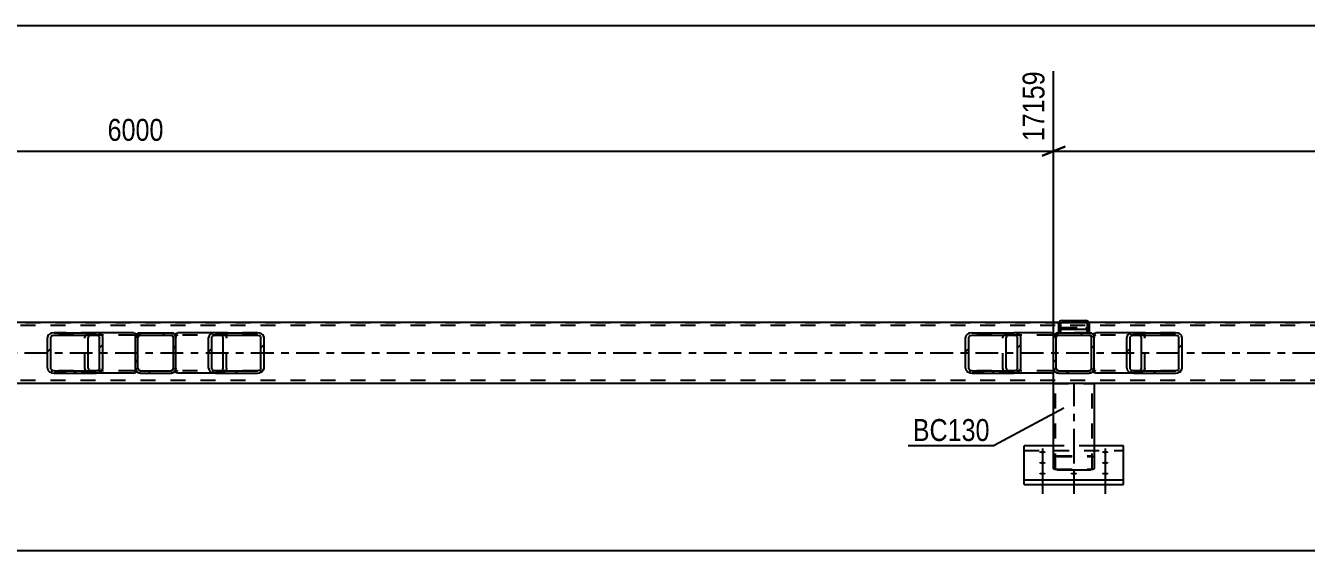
# Model space of a CAD drawing. Header units: millimetres. Extents: x 0 to 1189, y 0 to 841.
# Drawn here: x 570.2 to 737.6, y 374.8 to 443.4 of the extents above; entities that cross this region are included whole.
import ezdxf

# ---------------------------------------------------------------- set-up
doc = ezdxf.new("R2010")
doc.units = ezdxf.units.MM
doc.linetypes.add('DXK_LINE_DOT2', pattern=[3.9198, 1.9599, -1.9599])
doc.linetypes.add('DXK_LINE_DOT3', pattern=[5.9187, 2.979, -0.9799, 0.9799, -0.9799])
doc.styles.add('Arial Narrow', font='ARIALN.TTF', dxfattribs={"height": 0.2})

# ---------------------------------------------------------------- blocks, each defined once
blk = doc.blocks.new('Part-814734972-3560 - 3548')
at = {"color": 2, "linetype": 'Continuous'}
for p, q in [((704.58, 385.54), (704.58, 396.65)), ((709.86, 396.65), (709.86, 385.54)), ((704.61, 385.48), (704.58, 385.54)), ((704.72, 385.42), (704.61, 385.48)), ((704.87, 385.39), (704.72, 385.42)), ((705.06, 385.37), (704.87, 385.39)), ((705.06, 385.37), (709.38, 385.37)), ((709.56, 385.39), (709.38, 385.37)), ((709.72, 385.42), (709.56, 385.39)), ((709.82, 385.48), (709.72, 385.42)), ((709.86, 385.54), (709.82, 385.48))]:
    blk.add_line(p, q, dxfattribs=at)
at = {"color": 7, "linetype": 'DXK_LINE_DOT2'}
for p, q in [((704.58, 396.65), (709.86, 396.65)), ((704.82, 385.54), (704.82, 396.65)), ((709.62, 385.54), (709.62, 396.65)), ((704.58, 387.02), (704.61, 387.08)), ((704.61, 387.08), (704.72, 387.13)), ((704.72, 387.13), (704.87, 387.17)), ((704.83, 387.05), (704.82, 387.02)), ((704.89, 387.07), (704.83, 387.05)), ((704.87, 387.17), (705.06, 387.18)), ((704.96, 387.09), (704.89, 387.07)), ((705.06, 387.1), (704.96, 387.09)), ((705.06, 387.18), (709.38, 387.18)), ((705.06, 387.1), (709.38, 387.1)), ((709.38, 387.18), (709.56, 387.17)), ((709.47, 387.09), (709.38, 387.1)), ((709.55, 387.07), (709.47, 387.09)), ((709.55, 387.07), (709.56, 387.07)), ((709.56, 387.17), (709.72, 387.13)), ((709.56, 387.07), (709.6, 387.05)), ((709.62, 387.02), (709.6, 387.05)), ((709.72, 387.13), (709.82, 387.08)), ((709.82, 387.08), (709.86, 387.02)), ((704.82, 385.54), (704.83, 385.51)), ((704.83, 385.51), (704.89, 385.48)), ((704.89, 385.48), (704.96, 385.46)), ((704.96, 385.46), (705.06, 385.46)), ((705.06, 385.46), (709.38, 385.46)), ((709.38, 385.46), (709.47, 385.46)), ((709.47, 385.46), (709.55, 385.48)), ((709.55, 385.48), (709.6, 385.51)), ((709.6, 385.51), (709.62, 385.54))]:
    blk.add_line(p, q, dxfattribs=at)
at = {"color": 7, "linetype": 'DXK_LINE_DOT3'}
blk.add_line((707.22, 396.65), (707.22, 386.28), dxfattribs=at)
blk = doc.blocks.new('Part-814734972-3552 - 3548')
at = {"linetype": 'Continuous'}
h = blk.add_hatch(dxfattribs=at)
h.set_pattern_fill('', scale=0.7, style=0, pattern_type=0)
h.set_pattern_definition([(45, (709.4627, 398.06), (-1.57154, 1.57154), [])])
h.paths.add_polyline_path([(709.22, 398.01), (709.46, 398.06), (709.67, 398.2), (709.81, 398.41), (709.86, 398.65), (709.86, 402.65), (709.81, 402.9), (709.67, 403.1), (709.46, 403.24), (709.22, 403.29), (705.22, 403.29), (704.97, 403.24), (704.77, 403.1), (704.63, 402.9), (704.58, 402.65), (704.58, 398.65), (704.63, 398.41), (704.77, 398.2), (704.97, 398.06), (705.22, 398.01)])
h.paths.add_polyline_path([(705.1, 398.36), (704.99, 398.42), (704.92, 398.53), (704.9, 398.65), (704.9, 402.65), (704.92, 402.77), (704.99, 402.88), (705.1, 402.95), (705.22, 402.97), (709.22, 402.97), (709.34, 402.95), (709.44, 402.88), (709.51, 402.77), (709.54, 402.65), (709.54, 398.65), (709.51, 398.53), (709.44, 398.42), (709.34, 398.36), (709.22, 398.33), (705.22, 398.33)])
at = {"color": 7, "linetype": 'DXK_LINE_DOT2'}
for p, q in [((704.58, 402.65), (704.63, 402.9)), ((704.58, 398.65), (704.58, 402.65)), ((704.92, 402.77), (704.9, 402.65)), ((704.9, 398.65), (704.9, 402.65)), ((704.97, 403.24), (705.22, 403.29)), ((705.22, 402.97), (705.1, 402.95)), ((709.22, 403.29), (705.22, 403.29)), ((705.22, 402.97), (709.22, 402.97)), ((709.22, 403.29), (709.46, 403.24)), ((709.34, 402.95), (709.22, 402.97)), ((709.54, 402.65), (709.51, 402.77)), ((709.54, 398.65), (709.54, 402.65)), ((709.81, 402.9), (709.86, 402.65)), ((709.86, 398.65), (709.86, 402.65)), ((704.63, 398.41), (704.58, 398.65)), ((704.9, 398.65), (704.92, 398.53)), ((709.51, 398.53), (709.54, 398.65)), ((709.86, 398.65), (709.81, 398.41)), ((705.22, 398.01), (704.97, 398.06)), ((705.1, 398.36), (705.22, 398.33)), ((705.22, 398.33), (709.22, 398.33)), ((705.22, 398.01), (709.22, 398.01)), ((709.22, 398.33), (709.34, 398.36)), ((709.46, 398.06), (709.22, 398.01))]:
    blk.add_line(p, q, dxfattribs=at)
at = {"color": 2, "linetype": 'Continuous'}
for p, q in [((704.63, 402.9), (704.58, 402.65)), ((704.58, 398.65), (704.58, 402.65)), ((704.9, 402.65), (704.92, 402.77)), ((704.9, 398.65), (704.9, 402.65)), ((705.22, 403.29), (704.97, 403.24)), ((705.1, 402.95), (705.22, 402.97)), ((705.22, 403.29), (709.22, 403.29)), ((705.22, 402.97), (709.22, 402.97)), ((709.46, 403.24), (709.22, 403.29)), ((709.22, 402.97), (709.34, 402.95)), ((709.51, 402.77), (709.54, 402.65)), ((709.54, 398.65), (709.54, 402.65)), ((709.86, 402.65), (709.81, 402.9)), ((709.86, 398.65), (709.86, 402.65)), ((704.58, 398.65), (704.63, 398.41)), ((704.92, 398.53), (704.9, 398.65)), ((709.54, 398.65), (709.51, 398.53)), ((709.81, 398.41), (709.86, 398.65)), ((704.97, 398.06), (705.22, 398.01)), ((705.22, 398.33), (705.1, 398.36)), ((705.22, 398.33), (709.22, 398.33)), ((705.22, 398.01), (709.22, 398.01)), ((709.34, 398.36), (709.22, 398.33)), ((709.22, 398.01), (709.46, 398.06))]:
    blk.add_line(p, q, dxfattribs=at)
at = {"color": 7, "linetype": 'DXK_LINE_DOT3'}
blk.add_line((707.22, 400.65), (707.22, 400.65), dxfattribs=at)
at = {"color": 7, "linetype": 'DXK_LINE_DOT2'}
for centre, radius, start, end in [((705.22, 402.65), 0.64, 112.5, 157.5), ((705.22, 402.65), 0.32, 112.5, 157.5), ((709.22, 402.65), 0.32, 22.5, 67.5), ((709.22, 402.65), 0.64, 22.5, 67.5), ((705.22, 398.65), 0.32, 202.5, 247.5), ((709.22, 398.65), 0.32, 292.5, 337.5), ((705.22, 398.65), 0.64, 202.5, 247.5), ((709.22, 398.65), 0.64, 292.5, 337.5)]:
    blk.add_arc(centre, radius, start, end, dxfattribs=at)
at = {"color": 2, "linetype": 'Continuous'}
for centre, radius, start, end in [((705.22, 402.65), 0.64, 112.5, 157.5), ((705.22, 402.65), 0.32, 112.5, 157.5), ((709.22, 402.65), 0.32, 22.5, 67.5), ((709.22, 402.65), 0.64, 22.5, 67.5), ((705.22, 398.65), 0.32, 202.5, 247.5), ((709.22, 398.65), 0.32, 292.5, 337.5), ((705.22, 398.65), 0.64, 202.5, 247.5), ((709.22, 398.65), 0.64, 292.5, 337.5)]:
    blk.add_arc(centre, radius, start, end, dxfattribs=at)
blk = doc.blocks.new('Part-814734972-3645 - 3548')
at = {"linetype": 'Continuous'}
h = blk.add_hatch(dxfattribs=at)
h.set_pattern_fill('', scale=0.7, style=0, pattern_type=0)
h.set_pattern_definition([(45, (699.7622, 398.06), (-1.57154, 1.57154), [])])
h.paths.add_polyline_path([(699.43, 398.01), (699.76, 398.06), (700.05, 398.2), (700.24, 398.41), (700.3, 398.65), (700.3, 402.65), (700.24, 402.9), (700.05, 403.1), (699.76, 403.24), (699.43, 403.29), (693.94, 403.29), (693.6, 403.24), (693.31, 403.1), (693.12, 402.9), (693.06, 402.65), (693.06, 398.65), (693.12, 398.41), (693.31, 398.2), (693.6, 398.06), (693.94, 398.01)])
h.paths.add_polyline_path([(693.77, 398.36), (693.62, 398.42), (693.53, 398.53), (693.5, 398.65), (693.5, 402.65), (693.53, 402.77), (693.62, 402.88), (693.77, 402.95), (693.94, 402.97), (699.43, 402.97), (699.59, 402.95), (699.74, 402.88), (699.83, 402.77), (699.87, 402.65), (699.87, 398.65), (699.83, 398.53), (699.74, 398.42), (699.59, 398.36), (699.43, 398.33), (693.94, 398.33)])
at = {"color": 2, "linetype": 'Continuous'}
for p, q in [((693.12, 402.9), (693.06, 402.65)), ((693.06, 398.65), (693.06, 402.65)), ((693.5, 402.65), (693.53, 402.77)), ((693.5, 398.65), (693.5, 402.65)), ((693.94, 403.29), (693.6, 403.24)), ((693.77, 402.95), (693.94, 402.97)), ((693.94, 403.29), (699.43, 403.29)), ((693.94, 402.97), (699.43, 402.97)), ((698.42, 402.77), (698.39, 402.65)), ((698.39, 398.65), (698.39, 402.65)), ((698.83, 402.97), (698.66, 402.95)), ((704.32, 403.29), (699.43, 403.29)), ((699.76, 403.24), (699.43, 403.29)), ((699.43, 402.97), (699.59, 402.95)), ((699.83, 402.77), (699.87, 402.65)), ((699.87, 398.65), (699.87, 402.65)), ((700.3, 402.65), (700.24, 402.9)), ((700.3, 398.65), (700.3, 402.65)), ((704.32, 403.29), (704.58, 403.25)), ((704.58, 403.25), (704.58, 403.24)), ((704.58, 403.24), (704.58, 403.1)), ((704.58, 403.1), (704.58, 402.65)), ((693.06, 398.65), (693.12, 398.41)), ((693.53, 398.53), (693.5, 398.65)), ((698.39, 398.65), (698.42, 398.53)), ((699.87, 398.65), (699.83, 398.53)), ((700.24, 398.41), (700.3, 398.65)), ((704.58, 398.05), (704.58, 398.65)), ((693.6, 398.06), (693.94, 398.01)), ((693.94, 398.33), (693.77, 398.36)), ((693.94, 398.33), (699.43, 398.33)), ((693.94, 398.01), (699.43, 398.01)), ((698.66, 398.36), (698.83, 398.33)), ((699.59, 398.36), (699.43, 398.33)), ((699.43, 398.01), (699.76, 398.06)), ((704.32, 398.01), (699.43, 398.01)), ((704.32, 398.01), (704.58, 398.05))]:
    blk.add_line(p, q, dxfattribs=at)
at = {"color": 7, "linetype": 'DXK_LINE_DOT2'}
for p, q in [((693.94, 403.29), (699.43, 403.29)), ((704.32, 402.97), (693.94, 402.97)), ((697.95, 402.65), (698.02, 402.9)), ((697.95, 398.65), (697.95, 402.65)), ((698.49, 403.24), (698.83, 403.29)), ((704.49, 402.95), (704.32, 402.97)), ((704.58, 402.9), (704.49, 402.95)), ((704.58, 403.1), (704.58, 402.9)), ((704.58, 398.65), (704.58, 402.9)), ((698.02, 398.41), (697.95, 398.65)), ((704.32, 398.33), (693.94, 398.33)), ((699.43, 398.01), (693.94, 398.01)), ((698.83, 398.01), (698.49, 398.06)), ((704.32, 398.33), (704.49, 398.36)), ((704.49, 398.36), (704.58, 398.4)), ((704.58, 398.06), (704.58, 398.05))]:
    blk.add_line(p, q, dxfattribs=at)
at = {"color": 2, "linetype": 'Continuous'}
for centre, radius, start, end in [((693.8, 402.47), 0.802, 104.5547, 147.5895), ((693.87, 402.56), 0.401, 104.5547, 147.5895), ((698.76, 402.56), 0.401, 104.5547, 147.5895), ((699.49, 402.56), 0.401, 32.4105, 75.4453), ((699.56, 402.47), 0.802, 32.4105, 75.4453), ((693.87, 398.74), 0.401, 212.4105, 255.4453), ((698.76, 398.74), 0.401, 212.4105, 255.4453), ((699.49, 398.74), 0.401, 284.5547, 327.5895), ((693.8, 398.84), 0.802, 212.4105, 255.4453), ((699.56, 398.84), 0.802, 284.5547, 327.5895)]:
    blk.add_arc(centre, radius, start, end, dxfattribs=at)
at = {"color": 7, "linetype": 'DXK_LINE_DOT2'}
for centre, start, end in [((698.69, 402.47), 104.5547, 147.5895), ((698.69, 398.84), 212.4105, 255.4453)]:
    blk.add_arc(centre, 0.802, start, end, dxfattribs=at)
blk = doc.blocks.new('Part-814734972-3725 - 3548')
at = {"linetype": 'Continuous'}
h = blk.add_hatch(dxfattribs=at)
h.set_pattern_fill('', scale=0.7, style=0, pattern_type=0)
h.set_pattern_definition([(45, (600.8365, 398.06), (-1.57154, 1.57154), [])])
h.paths.add_polyline_path([(600.5, 398.01), (600.84, 398.06), (601.12, 398.2), (601.31, 398.41), (601.38, 398.65), (601.38, 402.65), (601.31, 402.9), (601.12, 403.1), (600.84, 403.24), (600.5, 403.29), (595.01, 403.29), (594.67, 403.24), (594.39, 403.1), (594.2, 402.9), (594.13, 402.65), (594.13, 398.65), (594.2, 398.41), (594.39, 398.2), (594.67, 398.06), (595.01, 398.01)])
h.paths.add_polyline_path([(594.84, 398.36), (594.7, 398.42), (594.6, 398.53), (594.57, 398.65), (594.57, 402.65), (594.6, 402.77), (594.7, 402.88), (594.84, 402.95), (595.01, 402.97), (600.5, 402.97), (600.67, 402.95), (600.81, 402.88), (600.91, 402.77), (600.94, 402.65), (600.94, 398.65), (600.91, 398.53), (600.81, 398.42), (600.67, 398.36), (600.5, 398.33), (595.01, 398.33)])
at = {"color": 2, "linetype": 'Continuous'}
for p, q in [((589.86, 403.25), (590.11, 403.29)), ((589.86, 403.25), (589.86, 402.65)), ((595.01, 403.29), (590.11, 403.29)), ((594.2, 402.9), (594.13, 402.65)), ((594.13, 398.65), (594.13, 402.65)), ((594.57, 402.65), (594.6, 402.77)), ((594.57, 398.65), (594.57, 402.65)), ((595.01, 403.29), (594.67, 403.24)), ((594.84, 402.95), (595.01, 402.97)), ((595.01, 403.29), (600.5, 403.29)), ((595.01, 402.97), (600.5, 402.97)), ((595.77, 402.95), (595.61, 402.97)), ((596.04, 402.65), (596.01, 402.77)), ((596.04, 398.65), (596.04, 402.65)), ((600.84, 403.24), (600.5, 403.29)), ((600.5, 402.97), (600.67, 402.95)), ((600.91, 402.77), (600.94, 402.65)), ((600.94, 398.65), (600.94, 402.65)), ((601.38, 402.65), (601.31, 402.9)), ((601.38, 398.65), (601.38, 402.65)), ((589.86, 398.06), (589.86, 398.65)), ((594.13, 398.65), (594.2, 398.41)), ((594.6, 398.53), (594.57, 398.65)), ((596.01, 398.53), (596.04, 398.65)), ((600.94, 398.65), (600.91, 398.53)), ((601.31, 398.41), (601.38, 398.65)), ((589.86, 398.05), (589.86, 398.06)), ((590.11, 398.01), (589.86, 398.05)), ((595.01, 398.01), (590.11, 398.01)), ((594.67, 398.06), (595.01, 398.01)), ((595.01, 398.33), (594.84, 398.36)), ((595.01, 398.33), (600.5, 398.33)), ((595.01, 398.01), (600.5, 398.01)), ((595.61, 398.33), (595.77, 398.36)), ((600.67, 398.36), (600.5, 398.33)), ((600.5, 398.01), (600.84, 398.06))]:
    blk.add_line(p, q, dxfattribs=at)
at = {"color": 7, "linetype": 'DXK_LINE_DOT2'}
for p, q in [((589.86, 403.25), (589.86, 402.9)), ((589.95, 402.95), (589.86, 402.9)), ((589.86, 398.2), (589.86, 402.65)), ((590.11, 402.97), (589.95, 402.95)), ((600.5, 402.97), (590.11, 402.97)), ((600.5, 403.29), (595.01, 403.29)), ((595.61, 403.29), (595.94, 403.24)), ((596.42, 402.9), (596.48, 402.65)), ((596.48, 398.65), (596.48, 402.65)), ((596.48, 398.65), (596.42, 398.41)), ((589.86, 398.4), (589.95, 398.36)), ((589.95, 398.36), (590.11, 398.33)), ((600.5, 398.33), (590.11, 398.33)), ((595.61, 398.01), (595.01, 398.01)), ((595.94, 398.06), (595.61, 398.01)), ((595.61, 398.01), (600.5, 398.01))]:
    blk.add_line(p, q, dxfattribs=at)
at = {"color": 2, "linetype": 'Continuous'}
for centre, radius, start, end in [((594.87, 402.47), 0.802, 104.5547, 147.5895), ((594.94, 402.56), 0.401, 104.5547, 147.5895), ((595.67, 402.56), 0.401, 32.4105, 75.4453), ((600.57, 402.56), 0.401, 32.4105, 75.4453), ((600.63, 402.47), 0.802, 32.4105, 75.4453), ((594.94, 398.74), 0.401, 212.4105, 255.4453), ((595.67, 398.74), 0.401, 284.5547, 327.5895), ((600.57, 398.74), 0.401, 284.5547, 327.5895), ((594.87, 398.84), 0.802, 212.4105, 255.4453), ((600.63, 398.84), 0.802, 284.5547, 327.5895)]:
    blk.add_arc(centre, radius, start, end, dxfattribs=at)
at = {"color": 7, "linetype": 'DXK_LINE_DOT2'}
for centre, start, end in [((595.74, 402.47), 32.4105, 75.4453), ((595.74, 398.84), 284.5547, 327.5895)]:
    blk.add_arc(centre, 0.802, start, end, dxfattribs=at)
blk = doc.blocks.new('Part-814734972-3660 - 3548')
at = {"linetype": 'Continuous'}
h = blk.add_hatch(dxfattribs=at)
h.set_pattern_fill('', scale=0.7, style=0, pattern_type=0)
h.set_pattern_definition([(45, (709.2163, 404.4024), (-1.5715, 1.5715), [])])
h.paths.add_polyline_path([(709.22, 403.29), (709.22, 404.4), (709.18, 404.59), (709.08, 404.75), (708.92, 404.85), (708.74, 404.89), (705.7, 404.89), (705.51, 404.85), (705.36, 404.75), (705.25, 404.59), (705.22, 404.4), (705.22, 403.29), (705.46, 403.29), (705.46, 404.4), (705.47, 404.5), (705.53, 404.57), (705.6, 404.63), (705.7, 404.65), (708.74, 404.65), (708.83, 404.63), (708.91, 404.57), (708.96, 404.5), (708.98, 404.4), (708.98, 403.29)])
at = {"color": 2, "linetype": 'Continuous'}
for p, q in [((705.25, 404.59), (705.22, 404.4)), ((705.22, 404.4), (705.22, 403.29)), ((705.46, 404.4), (705.47, 404.5)), ((705.46, 403.29), (705.46, 404.4)), ((705.47, 403.59), (705.46, 403.5)), ((705.47, 404.5), (705.53, 404.57)), ((705.53, 403.67), (705.47, 403.59)), ((705.7, 404.89), (705.51, 404.85)), ((705.53, 404.57), (705.6, 404.63)), ((705.6, 403.73), (705.53, 403.67)), ((705.6, 404.63), (705.7, 404.65)), ((705.7, 403.75), (705.6, 403.73)), ((705.7, 404.89), (708.74, 404.89)), ((705.7, 404.65), (708.74, 404.65)), ((705.7, 403.75), (708.74, 403.75)), ((708.92, 404.85), (708.74, 404.89)), ((708.74, 404.65), (708.83, 404.63)), ((708.83, 403.73), (708.74, 403.75)), ((708.83, 404.63), (708.91, 404.57)), ((708.91, 403.67), (708.83, 403.73)), ((708.91, 404.57), (708.96, 404.5)), ((708.96, 403.59), (708.91, 403.67)), ((708.96, 404.5), (708.98, 404.4)), ((708.98, 403.5), (708.96, 403.59)), ((708.98, 404.4), (708.98, 403.29)), ((709.22, 404.4), (709.18, 404.59)), ((709.22, 403.29), (709.22, 404.4)), ((705.22, 403.29), (705.46, 403.29)), ((708.98, 403.29), (709.22, 403.29))]:
    blk.add_line(p, q, dxfattribs=at)
at = {"color": 7, "linetype": 'DXK_LINE_DOT2'}
for p, q in [((705.22, 404.4), (705.22, 403.29)), ((705.22, 403.5), (705.25, 403.69)), ((705.46, 404.4), (705.46, 403.29)), ((705.51, 403.95), (705.7, 403.99)), ((705.7, 403.99), (708.74, 403.99)), ((708.74, 403.99), (708.92, 403.95)), ((708.98, 404.4), (708.98, 403.29)), ((709.18, 403.69), (709.22, 403.5)), ((709.22, 404.4), (709.22, 403.29)), ((705.22, 403.29), (705.46, 403.29)), ((708.98, 403.29), (709.22, 403.29))]:
    blk.add_line(p, q, dxfattribs=at)
at = {"color": 2, "linetype": 'Continuous'}
for centre, start, end in [((705.7, 404.41), 112.9249, 157.9205), ((708.73, 404.41), 22.0795, 67.0751)]:
    blk.add_arc(centre, 0.484, start, end, dxfattribs=at)
at = {"color": 7, "linetype": 'DXK_LINE_DOT2'}
for centre, start, end in [((705.7, 403.51), 112.9249, 157.9205), ((708.73, 403.51), 22.0795, 67.0751)]:
    blk.add_arc(centre, 0.484, start, end, dxfattribs=at)
blk = doc.blocks.new('Part-814734972-3618 - 3548')
at = {"linetype": 'Continuous'}
h = blk.add_hatch(dxfattribs=at)
h.set_pattern_fill('', scale=0.7, style=0, pattern_type=0)
h.set_pattern_definition([(45, (589.4624, 398.06), (-1.57154, 1.57154), [])])
h.paths.add_polyline_path([(589.22, 398.01), (589.46, 398.06), (589.67, 398.2), (589.81, 398.41), (589.86, 398.65), (589.86, 402.65), (589.81, 402.9), (589.67, 403.1), (589.46, 403.24), (589.22, 403.29), (585.22, 403.29), (584.97, 403.24), (584.76, 403.1), (584.63, 402.9), (584.58, 402.65), (584.58, 398.65), (584.63, 398.41), (584.76, 398.2), (584.97, 398.06), (585.22, 398.01)])
h.paths.add_polyline_path([(585.1, 398.36), (584.99, 398.42), (584.92, 398.53), (584.9, 398.65), (584.9, 402.65), (584.92, 402.77), (584.99, 402.88), (585.1, 402.95), (585.22, 402.97), (589.22, 402.97), (589.34, 402.95), (589.44, 402.88), (589.51, 402.77), (589.54, 402.65), (589.54, 398.65), (589.51, 398.53), (589.44, 398.42), (589.34, 398.36), (589.22, 398.33), (585.22, 398.33)])
at = {"color": 7, "linetype": 'DXK_LINE_DOT2'}
for p, q in [((584.58, 402.65), (584.63, 402.9)), ((584.58, 398.65), (584.58, 402.65)), ((584.92, 402.77), (584.9, 402.65)), ((584.9, 398.65), (584.9, 402.65)), ((584.97, 403.24), (585.22, 403.29)), ((585.22, 402.97), (585.1, 402.95)), ((585.22, 403.29), (589.22, 403.29)), ((585.22, 402.97), (589.22, 402.97)), ((589.22, 403.29), (589.46, 403.24)), ((589.34, 402.95), (589.22, 402.97)), ((589.54, 402.65), (589.51, 402.77)), ((589.54, 398.65), (589.54, 402.65)), ((589.81, 402.9), (589.86, 402.65)), ((589.86, 398.65), (589.86, 402.65)), ((584.63, 398.41), (584.58, 398.65)), ((584.9, 398.65), (584.92, 398.53)), ((589.51, 398.53), (589.54, 398.65)), ((589.86, 398.65), (589.81, 398.41)), ((585.22, 398.01), (584.97, 398.06)), ((585.1, 398.36), (585.22, 398.33)), ((585.22, 398.33), (589.22, 398.33)), ((585.22, 398.01), (589.22, 398.01)), ((589.22, 398.33), (589.34, 398.36)), ((589.46, 398.06), (589.22, 398.01))]:
    blk.add_line(p, q, dxfattribs=at)
at = {"color": 2, "linetype": 'Continuous'}
for p, q in [((584.63, 402.9), (584.58, 402.65)), ((584.58, 398.65), (584.58, 402.65)), ((584.9, 402.65), (584.92, 402.77)), ((584.9, 398.65), (584.9, 402.65)), ((585.22, 403.29), (584.97, 403.24)), ((585.1, 402.95), (585.22, 402.97)), ((585.22, 403.29), (589.22, 403.29)), ((585.22, 402.97), (589.22, 402.97)), ((589.46, 403.24), (589.22, 403.29)), ((589.22, 402.97), (589.34, 402.95)), ((589.51, 402.77), (589.54, 402.65)), ((589.54, 398.65), (589.54, 402.65)), ((589.86, 402.65), (589.81, 402.9)), ((589.86, 398.65), (589.86, 402.65)), ((584.58, 398.65), (584.63, 398.41)), ((584.92, 398.53), (584.9, 398.65)), ((589.54, 398.65), (589.51, 398.53)), ((589.81, 398.41), (589.86, 398.65)), ((584.97, 398.06), (585.22, 398.01)), ((585.22, 398.33), (585.1, 398.36)), ((585.22, 398.33), (589.22, 398.33)), ((585.22, 398.01), (589.22, 398.01)), ((589.34, 398.36), (589.22, 398.33)), ((589.22, 398.01), (589.46, 398.06))]:
    blk.add_line(p, q, dxfattribs=at)
at = {"color": 7, "linetype": 'DXK_LINE_DOT2'}
for centre, radius, start, end in [((585.22, 402.65), 0.64, 112.5, 157.5), ((585.22, 402.65), 0.32, 112.5, 157.5), ((589.22, 402.65), 0.32, 22.5, 67.5), ((589.22, 402.65), 0.64, 22.5, 67.5), ((585.22, 398.65), 0.32, 202.5, 247.5), ((589.22, 398.65), 0.32, 292.5, 337.5), ((585.22, 398.65), 0.64, 202.5, 247.5), ((589.22, 398.65), 0.64, 292.5, 337.5)]:
    blk.add_arc(centre, radius, start, end, dxfattribs=at)
at = {"color": 2, "linetype": 'Continuous'}
for centre, radius, start, end in [((585.22, 402.65), 0.64, 112.5, 157.5), ((585.22, 402.65), 0.32, 112.5, 157.5), ((589.22, 402.65), 0.32, 22.5, 67.5), ((589.22, 402.65), 0.64, 22.5, 67.5), ((585.22, 398.65), 0.32, 202.5, 247.5), ((589.22, 398.65), 0.32, 292.5, 337.5), ((585.22, 398.65), 0.64, 202.5, 247.5), ((589.22, 398.65), 0.64, 292.5, 337.5)]:
    blk.add_arc(centre, radius, start, end, dxfattribs=at)
blk = doc.blocks.new('Part-814734972-3643 - 3548')
at = {"color": 7, "linetype": 'DXK_LINE_DOT2'}
for p, q in [((1026.22, 404.25), (96.58, 404.25)), ((225.26, 404.65), (1026.22, 404.65)), ((709.14, 404.65), (705.29, 404.65)), ((1026.22, 397.05), (96.58, 397.05))]:
    blk.add_line(p, q, dxfattribs=at)
at = {"color": 2, "linetype": 'Continuous'}
for p, q in [((705.29, 404.65), (469.15, 404.65)), ((945.3, 404.65), (709.14, 404.65)), ((1026.22, 396.65), (96.58, 396.65))]:
    blk.add_line(p, q, dxfattribs=at)
at = {"color": 7, "linetype": 'DXK_LINE_DOT3'}
blk.add_line((96.58, 400.65), (1026.22, 400.65), dxfattribs=at)
blk = doc.blocks.new('Part-814734972-3743 - 3548')
at = {"linetype": 'Continuous'}
h = blk.add_hatch(dxfattribs=at)
h.set_pattern_fill('', scale=0.7, style=0, pattern_type=0)
h.set_pattern_definition([(45, (720.8367, 398.06), (-1.57154, 1.57154), [])])
h.paths.add_polyline_path([(720.5, 398.01), (720.84, 398.06), (721.12, 398.2), (721.31, 398.41), (721.38, 398.65), (721.38, 402.65), (721.31, 402.9), (721.12, 403.1), (720.84, 403.24), (720.5, 403.29), (715.01, 403.29), (714.67, 403.24), (714.39, 403.1), (714.2, 402.9), (714.13, 402.65), (714.13, 398.65), (714.2, 398.41), (714.39, 398.2), (714.67, 398.06), (715.01, 398.01)])
h.paths.add_polyline_path([(714.84, 398.36), (714.7, 398.42), (714.6, 398.53), (714.57, 398.65), (714.57, 402.65), (714.6, 402.77), (714.7, 402.88), (714.84, 402.95), (715.01, 402.97), (720.5, 402.97), (720.67, 402.95), (720.81, 402.88), (720.91, 402.77), (720.94, 402.65), (720.94, 398.65), (720.91, 398.53), (720.81, 398.42), (720.67, 398.36), (720.5, 398.33), (715.01, 398.33)])
at = {"color": 2, "linetype": 'Continuous'}
for p, q in [((709.86, 403.25), (710.11, 403.29)), ((709.86, 403.25), (709.86, 402.65)), ((715.01, 403.29), (710.11, 403.29)), ((714.2, 402.9), (714.13, 402.65)), ((714.13, 398.65), (714.13, 402.65)), ((714.57, 402.65), (714.6, 402.77)), ((714.57, 398.65), (714.57, 402.65)), ((715.01, 403.29), (714.67, 403.24)), ((714.84, 402.95), (715.01, 402.97)), ((715.01, 403.29), (720.5, 403.29)), ((715.01, 402.97), (720.5, 402.97)), ((715.77, 402.95), (715.61, 402.97)), ((716.05, 402.65), (716.01, 402.77)), ((716.05, 398.65), (716.05, 402.65)), ((720.84, 403.24), (720.5, 403.29)), ((720.5, 402.97), (720.67, 402.95)), ((720.91, 402.77), (720.94, 402.65)), ((720.94, 398.65), (720.94, 402.65)), ((721.38, 402.65), (721.31, 402.9)), ((721.38, 398.65), (721.38, 402.65)), ((709.86, 398.06), (709.86, 398.65)), ((714.13, 398.65), (714.2, 398.41)), ((714.6, 398.53), (714.57, 398.65)), ((716.01, 398.53), (716.05, 398.65)), ((720.94, 398.65), (720.91, 398.53)), ((721.31, 398.41), (721.38, 398.65)), ((709.86, 398.05), (709.86, 398.06)), ((710.11, 398.01), (709.86, 398.05)), ((715.01, 398.01), (710.11, 398.01)), ((714.67, 398.06), (715.01, 398.01)), ((715.01, 398.33), (714.84, 398.36)), ((715.01, 398.33), (720.5, 398.33)), ((715.01, 398.01), (720.5, 398.01)), ((715.61, 398.33), (715.77, 398.36)), ((720.67, 398.36), (720.5, 398.33)), ((720.5, 398.01), (720.84, 398.06))]:
    blk.add_line(p, q, dxfattribs=at)
at = {"color": 7, "linetype": 'DXK_LINE_DOT2'}
for p, q in [((709.86, 402.9), (709.86, 403.25)), ((709.95, 402.95), (709.86, 402.9)), ((709.86, 398.2), (709.86, 402.65)), ((710.11, 402.97), (709.95, 402.95)), ((720.5, 402.97), (710.11, 402.97)), ((720.5, 403.29), (715.01, 403.29)), ((715.61, 403.29), (715.94, 403.24)), ((716.42, 402.9), (716.48, 402.65)), ((716.48, 398.65), (716.48, 402.65)), ((716.48, 398.65), (716.42, 398.41)), ((709.86, 398.4), (709.95, 398.36)), ((709.95, 398.36), (710.11, 398.33)), ((720.5, 398.33), (710.11, 398.33)), ((715.61, 398.01), (715.01, 398.01)), ((715.94, 398.06), (715.61, 398.01)), ((715.61, 398.01), (720.5, 398.01))]:
    blk.add_line(p, q, dxfattribs=at)
at = {"color": 2, "linetype": 'Continuous'}
for centre, radius, start, end in [((714.87, 402.47), 0.802, 104.5547, 147.5896), ((714.94, 402.56), 0.401, 104.5547, 147.5896), ((715.67, 402.56), 0.401, 32.4104, 75.4453), ((720.57, 402.56), 0.401, 32.4104, 75.4453), ((720.64, 402.47), 0.802, 32.4104, 75.4453), ((714.94, 398.74), 0.401, 212.4104, 255.4453), ((715.67, 398.74), 0.401, 284.5547, 327.5896), ((720.57, 398.74), 0.401, 284.5547, 327.5896), ((714.87, 398.84), 0.802, 212.4104, 255.4453), ((720.64, 398.84), 0.802, 284.5547, 327.5896)]:
    blk.add_arc(centre, radius, start, end, dxfattribs=at)
at = {"color": 7, "linetype": 'DXK_LINE_DOT2'}
for centre, start, end in [((715.74, 402.47), 32.4104, 75.4453), ((715.74, 398.84), 284.5547, 327.5896)]:
    blk.add_arc(centre, 0.802, start, end, dxfattribs=at)
blk = doc.blocks.new('Part-814734972-3754 - 3548')
at = {"linetype": 'Continuous'}
h = blk.add_hatch(dxfattribs=at)
h.set_pattern_fill('', scale=0.7, style=0, pattern_type=0)
h.set_pattern_definition([(45, (579.762, 398.06), (-1.57154, 1.57154), [])])
h.paths.add_polyline_path([(579.43, 398.01), (579.76, 398.06), (580.05, 398.2), (580.24, 398.41), (580.3, 398.65), (580.3, 402.65), (580.24, 402.9), (580.05, 403.1), (579.76, 403.24), (579.43, 403.29), (573.93, 403.29), (573.6, 403.24), (573.31, 403.1), (573.12, 402.9), (573.06, 402.65), (573.06, 398.65), (573.12, 398.41), (573.31, 398.2), (573.6, 398.06), (573.93, 398.01)])
h.paths.add_polyline_path([(573.77, 398.36), (573.62, 398.42), (573.53, 398.53), (573.5, 398.65), (573.5, 402.65), (573.53, 402.77), (573.62, 402.88), (573.77, 402.95), (573.93, 402.97), (579.43, 402.97), (579.59, 402.95), (579.74, 402.88), (579.83, 402.77), (579.87, 402.65), (579.87, 398.65), (579.83, 398.53), (579.74, 398.42), (579.59, 398.36), (579.43, 398.33), (573.93, 398.33)])
at = {"color": 2, "linetype": 'Continuous'}
for p, q in [((573.12, 402.9), (573.06, 402.65)), ((573.06, 398.65), (573.06, 402.65)), ((573.5, 402.65), (573.53, 402.77)), ((573.5, 398.65), (573.5, 402.65)), ((573.93, 403.29), (573.6, 403.24)), ((573.77, 402.95), (573.93, 402.97)), ((573.93, 403.29), (579.43, 403.29)), ((573.93, 402.97), (579.43, 402.97)), ((578.42, 402.77), (578.39, 402.65)), ((578.39, 398.65), (578.39, 402.65)), ((578.83, 402.97), (578.66, 402.95)), ((584.32, 403.29), (579.43, 403.29)), ((579.76, 403.24), (579.43, 403.29)), ((579.43, 402.97), (579.59, 402.95)), ((579.83, 402.77), (579.87, 402.65)), ((579.87, 398.65), (579.87, 402.65)), ((580.3, 402.65), (580.24, 402.9)), ((580.3, 398.65), (580.3, 402.65)), ((584.32, 403.29), (584.58, 403.25)), ((584.58, 403.25), (584.58, 403.24)), ((584.58, 403.24), (584.58, 403.1)), ((584.58, 403.1), (584.58, 402.65)), ((573.06, 398.65), (573.12, 398.41)), ((573.53, 398.53), (573.5, 398.65)), ((578.39, 398.65), (578.42, 398.53)), ((579.87, 398.65), (579.83, 398.53)), ((580.24, 398.41), (580.3, 398.65)), ((584.58, 398.05), (584.58, 398.65)), ((573.6, 398.06), (573.93, 398.01)), ((573.93, 398.33), (573.77, 398.36)), ((573.93, 398.33), (579.43, 398.33)), ((573.93, 398.01), (579.43, 398.01)), ((578.66, 398.36), (578.83, 398.33)), ((579.59, 398.36), (579.43, 398.33)), ((579.43, 398.01), (579.76, 398.06)), ((584.32, 398.01), (579.43, 398.01)), ((584.32, 398.01), (584.58, 398.05))]:
    blk.add_line(p, q, dxfattribs=at)
at = {"color": 7, "linetype": 'DXK_LINE_DOT2'}
for p, q in [((579.43, 403.29), (573.93, 403.29)), ((584.32, 402.97), (573.93, 402.97)), ((577.95, 402.65), (578.02, 402.9)), ((577.95, 398.65), (577.95, 402.65)), ((578.49, 403.24), (578.83, 403.29)), ((584.49, 402.95), (584.32, 402.97)), ((584.58, 402.9), (584.49, 402.95)), ((584.58, 403.1), (584.58, 402.9)), ((584.58, 398.65), (584.58, 402.9)), ((578.02, 398.41), (577.95, 398.65)), ((584.32, 398.33), (573.93, 398.33)), ((579.43, 398.01), (573.93, 398.01)), ((578.83, 398.01), (578.49, 398.06)), ((584.32, 398.33), (584.49, 398.36)), ((584.49, 398.36), (584.58, 398.4))]:
    blk.add_line(p, q, dxfattribs=at)
at = {"color": 2, "linetype": 'Continuous'}
for centre, radius, start, end in [((573.8, 402.47), 0.802, 104.5547, 147.5896), ((573.87, 402.56), 0.401, 104.5547, 147.5896), ((578.76, 402.56), 0.401, 104.5547, 147.5896), ((579.49, 402.56), 0.401, 32.4104, 75.4453), ((579.56, 402.47), 0.802, 32.4104, 75.4453), ((573.87, 398.74), 0.401, 212.4104, 255.4453), ((578.76, 398.74), 0.401, 212.4104, 255.4453), ((579.49, 398.74), 0.401, 284.5547, 327.5896), ((573.8, 398.84), 0.802, 212.4104, 255.4453), ((579.56, 398.84), 0.802, 284.5547, 327.5896)]:
    blk.add_arc(centre, radius, start, end, dxfattribs=at)
at = {"color": 7, "linetype": 'DXK_LINE_DOT2'}
for centre, start, end in [((578.69, 402.47), 104.5547, 147.5896), ((578.69, 398.84), 212.4104, 255.4453)]:
    blk.add_arc(centre, 0.802, start, end, dxfattribs=at)
blk = doc.blocks.new('Part-814734972-3763 - 3548')
at = {"color": 2, "linetype": 'Continuous'}
for p, q in [((700.72, 383.45), (700.72, 388.5)), ((704.58, 388.5), (700.72, 388.5)), ((713.72, 388.5), (709.86, 388.5)), ((713.72, 383.45), (713.72, 388.5)), ((700.72, 384.05), (713.72, 384.05)), ((700.72, 383.45), (713.72, 383.45))]:
    blk.add_line(p, q, dxfattribs=at)
at = {"color": 7, "linetype": 'DXK_LINE_DOT2'}
for p, q in [((709.86, 388.5), (704.58, 388.5)), ((700.72, 387.9), (713.72, 387.9))]:
    blk.add_line(p, q, dxfattribs=at)
blk = doc.blocks.new('Bolt-814734972-3764 - 3548')
at = {"linetype": 'Continuous'}
for points in [[(703.12, 387.53), (703.02, 387.53), (702.94, 387.54), (702.86, 387.56), (702.79, 387.58), (702.74, 387.6), (702.7, 387.63), (702.68, 387.66), (702.68, 387.7), (702.7, 387.73), (702.74, 387.76), (702.79, 387.78), (702.86, 387.8), (702.94, 387.82), (703.02, 387.83), (703.12, 387.83), (703.21, 387.83), (703.3, 387.82), (703.37, 387.8), (703.44, 387.78), (703.5, 387.76), (703.53, 387.73), (703.55, 387.7), (703.55, 387.66), (703.53, 387.63), (703.5, 387.6), (703.44, 387.58), (703.37, 387.56), (703.3, 387.54), (703.21, 387.53)], [(711.32, 387.53), (711.22, 387.53), (711.14, 387.54), (711.06, 387.56), (710.99, 387.58), (710.94, 387.6), (710.9, 387.63), (710.88, 387.66), (710.88, 387.7), (710.9, 387.73), (710.94, 387.76), (710.99, 387.78), (711.06, 387.8), (711.14, 387.82), (711.22, 387.83), (711.32, 387.83), (711.41, 387.83), (711.5, 387.82), (711.57, 387.8), (711.64, 387.78), (711.7, 387.76), (711.73, 387.73), (711.75, 387.7), (711.75, 387.66), (711.73, 387.63), (711.7, 387.6), (711.64, 387.58), (711.57, 387.56), (711.5, 387.54), (711.41, 387.53)], [(703.12, 386.13), (703.02, 386.13), (702.94, 386.14), (702.86, 386.16), (702.79, 386.18), (702.74, 386.2), (702.7, 386.23), (702.68, 386.26), (702.68, 386.29), (702.7, 386.32), (702.74, 386.35), (702.79, 386.38), (702.86, 386.4), (702.94, 386.42), (703.02, 386.42), (703.12, 386.43), (703.21, 386.42), (703.3, 386.42), (703.37, 386.4), (703.44, 386.38), (703.5, 386.35), (703.53, 386.32), (703.55, 386.29), (703.55, 386.26), (703.53, 386.23), (703.5, 386.2), (703.44, 386.18), (703.37, 386.16), (703.3, 386.14), (703.21, 386.13)], [(703.12, 384.73), (703.02, 384.73), (702.94, 384.74), (702.86, 384.75), (702.79, 384.77), (702.74, 384.8), (702.7, 384.83), (702.68, 384.86), (702.68, 384.89), (702.7, 384.92), (702.74, 384.95), (702.79, 384.98), (702.86, 385), (702.94, 385.01), (703.02, 385.02), (703.12, 385.03), (703.21, 385.02), (703.3, 385.01), (703.37, 385), (703.44, 384.98), (703.5, 384.95), (703.53, 384.92), (703.55, 384.89), (703.55, 384.86), (703.53, 384.83), (703.5, 384.8), (703.44, 384.77), (703.37, 384.75), (703.3, 384.74), (703.21, 384.73)], [(707.22, 384.73), (707.12, 384.73), (707.04, 384.74), (706.96, 384.75), (706.89, 384.77), (706.84, 384.8), (706.8, 384.83), (706.78, 384.86), (706.78, 384.89), (706.8, 384.92), (706.84, 384.95), (706.89, 384.98), (706.96, 385), (707.04, 385.01), (707.12, 385.02), (707.22, 385.03), (707.31, 385.02), (707.4, 385.01), (707.47, 385), (707.54, 384.98), (707.6, 384.95), (707.63, 384.92), (707.65, 384.89), (707.65, 384.86), (707.63, 384.83), (707.6, 384.8), (707.54, 384.77), (707.47, 384.75), (707.4, 384.74), (707.31, 384.73)], [(711.32, 386.13), (711.22, 386.13), (711.14, 386.14), (711.06, 386.16), (710.99, 386.18), (710.94, 386.2), (710.9, 386.23), (710.88, 386.26), (710.88, 386.29), (710.9, 386.32), (710.94, 386.35), (710.99, 386.38), (711.06, 386.4), (711.14, 386.42), (711.22, 386.42), (711.32, 386.43), (711.41, 386.42), (711.5, 386.42), (711.57, 386.4), (711.64, 386.38), (711.7, 386.35), (711.73, 386.32), (711.75, 386.29), (711.75, 386.26), (711.73, 386.23), (711.7, 386.2), (711.64, 386.18), (711.57, 386.16), (711.5, 386.14), (711.41, 386.13)], [(711.32, 384.73), (711.22, 384.73), (711.14, 384.74), (711.06, 384.75), (710.99, 384.77), (710.94, 384.8), (710.9, 384.83), (710.88, 384.86), (710.88, 384.89), (710.9, 384.92), (710.94, 384.95), (710.99, 384.98), (711.06, 385), (711.14, 385.01), (711.22, 385.02), (711.32, 385.03), (711.41, 385.02), (711.5, 385.01), (711.57, 385), (711.64, 384.98), (711.7, 384.95), (711.73, 384.92), (711.75, 384.89), (711.75, 384.86), (711.73, 384.83), (711.7, 384.8), (711.64, 384.77), (711.57, 384.75), (711.5, 384.74), (711.41, 384.73)]]:
    blk.add_hatch(color=1, dxfattribs=at).paths.add_polyline_path(points)
at = {"color": 1, "linetype": 'Continuous'}
for p, q in [((703.12, 388.17), (703.12, 385.05)), ((703.12, 386.77), (703.12, 383.65)), ((711.32, 388.17), (711.32, 385.05)), ((711.32, 386.77), (711.32, 383.65)), ((703.12, 385.36), (703.12, 382.24)), ((707.22, 385.36), (707.22, 382.24)), ((711.32, 385.36), (711.32, 382.24))]:
    blk.add_line(p, q, dxfattribs=at)
at = {"color": 1, "linetype": 'DXK_LINE_DOT2'}
blk.add_line((707.22, 388.17), (707.22, 385.05), dxfattribs=at)
blk = doc.blocks.new('StraightDimension-814734972-3892 - 3548')
at = {"color": 7, "linetype": 'Continuous'}
blk.add_line((82.68, 374.84), (1027.22, 374.84), dxfattribs=at)
blk = doc.blocks.new('StraightDimension-814734972-3935 - 3548')
at = {"color": 7, "linetype": 'Continuous'}
for p, q in [((704.58, 392.92), (704.58, 437.48)), ((706.08, 427.63), (703.08, 426.43)), ((704.58, 427.03), (944.59, 427.03))]:
    blk.add_line(p, q, dxfattribs=at)
blk = doc.blocks.new('StraightDimension-814734972-3947 - 3548')
at = {"color": 7, "linetype": 'Continuous'}
for p, q in [((704.58, 392.92), (704.58, 437.48)), ((464.59, 427.03), (704.58, 427.03)), ((703.08, 426.43), (706.08, 427.63))]:
    blk.add_line(p, q, dxfattribs=at)
at = {"color": 0, "linetype": 'Continuous'}
blk.add_wipeout([(703.98, 438.08), (699.78, 438.08), (699.78, 427.73), (703.98, 427.73)], dxfattribs=at)
at = {"color": 0}
blk.add_wipeout([(588.84, 427.78), (588.84, 431.98), (580.33, 431.98), (580.33, 427.78)], dxfattribs=at)
at = {"color": 3, "linetype": 'Continuous', "style": 'Arial Narrow'}
blk.add_text('17159', height=2.863, rotation=90.0002, dxfattribs=at).set_placement((703.38, 428.33))
at = {"color": 3, "style": 'Arial Narrow'}
blk.add_text('6000', height=2.863, dxfattribs=at).set_placement((580.93, 428.38))
blk = doc.blocks.new('StraightDimension-814734972-10734 - 3548')
at = {"color": 7, "linetype": 'Continuous'}
blk.add_line((83.68, 443.44), (1026.22, 443.44), dxfattribs=at)
blk = doc.blocks.new('Mark-814734972-3556 - 3548')
at = {"color": 0}
blk.add_wipeout([(696.22, 389.14), (696.22, 392.14), (686.17, 392.14), (686.17, 389.14)], dxfattribs=at)
blk.add_wipeout([(696.22, 389.14), (696.22, 392.14), (686.17, 392.14), (686.17, 389.14)], dxfattribs=at)
at = {"color": 30, "linetype": 'Continuous'}
for p in [(705.93, 393.42), (685.57, 388.54)]:
    blk.add_line(p, (696.82, 388.54), dxfattribs=at)
at = {"color": 3, "style": 'Arial Narrow'}
blk.add_text('BC130', height=2.863, dxfattribs=at).set_placement((686.17, 389.14))

msp = doc.modelspace()

# ---------------------------------------------------------------- block references
for name in ['Part-814734972-3643 - 3548', 'Part-814734972-3660 - 3548', 'Part-814734972-3754 - 3548', 'Part-814734972-3618 - 3548', 'Part-814734972-3725 - 3548', 'Part-814734972-3645 - 3548', 'Part-814734972-3552 - 3548', 'Part-814734972-3743 - 3548', 'Part-814734972-3560 - 3548', 'Part-814734972-3763 - 3548', 'Bolt-814734972-3764 - 3548']:
    msp.add_blockref(name, (0, 0))

# ---------------------------------------------------------------- next in the draw order: block references
msp.add_blockref('StraightDimension-814734972-3892 - 3548', (0, 0))

# ---------------------------------------------------------------- next in the draw order: block references
msp.add_blockref('StraightDimension-814734972-3935 - 3548', (0, 0))

# ---------------------------------------------------------------- next in the draw order: block references
msp.add_blockref('StraightDimension-814734972-3947 - 3548', (0, 0))

# ---------------------------------------------------------------- next in the draw order: block references
msp.add_blockref('StraightDimension-814734972-10734 - 3548', (0, 0))

# ---------------------------------------------------------------- next in the draw order: block references
msp.add_blockref('Mark-814734972-3556 - 3548', (0, 0))

doc.saveas('drawing.dxf')
